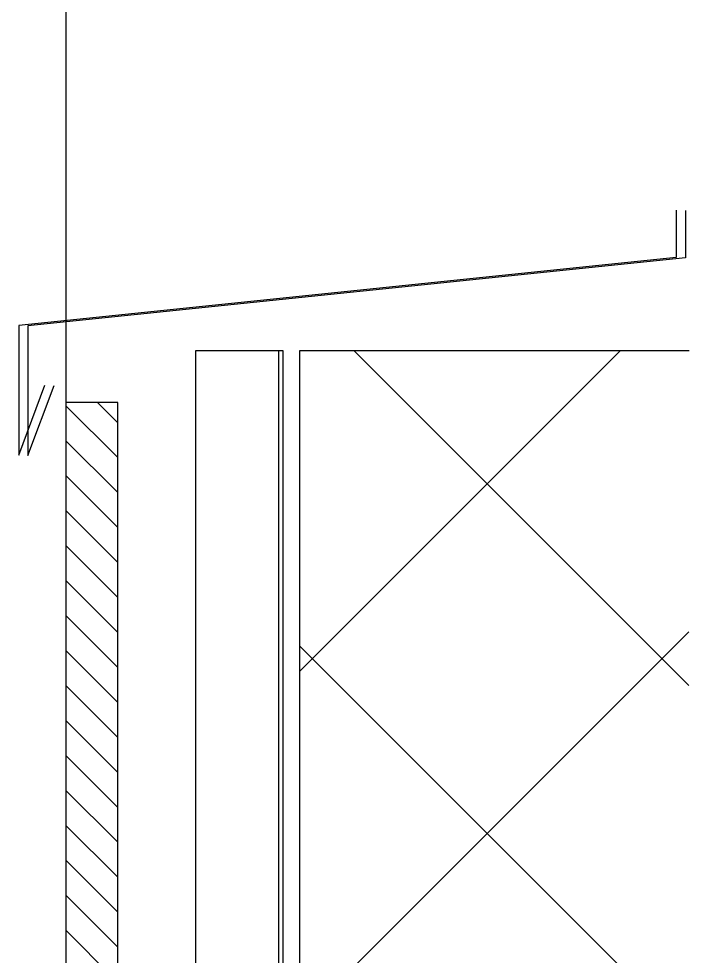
# Model space of a CAD drawing. Header units: millimetres. Extents: x 3633 to 4629, y 3430 to 3787.
# Drawn here: x 4158.581 to 4159.868, y 3490.694 to 3492.5 of the extents above; entities that cross this region are included whole.
import ezdxf

# ---------------------------------------------------------------- set-up
doc = ezdxf.new("R2010")
doc.units = ezdxf.units.MM

# ---------------------------------------------------------------- blocks, each defined once
blk = doc.blocks.new('A$C19EF2607')
at = {"color": 0}
for p, q in [((20506.79, 15724.79), (20506.79, 13955.39)), ((20741.87, 14029.47), (20741.87, 14011.19)), ((20745.42, 14029.32), (20745.42, 14011.04)), ((20741.87, 14011.19), (20488.7, 13984.97)), ((20745.42, 14011.04), (20492.24, 13984.83)), ((20488.7, 13984.97), (20488.7, 13935.05)), ((20492.24, 13984.83), (20492.24, 13934.9)), ((20588.77, 13975.2), (20556.77, 13975.2)), ((20556.77, 13975.2, 0), (20556.77, 12100.2, 0)), ((20590.57, 13975.2, 0), (20588.77, 13975.2, 0)), ((20588.77, 13975.2, 0), (20588.77, 12100.2, 0)), ((20590.57, 12100.2, 0), (20590.57, 13975.2, 0)), ((20488.7, 13935.05), (20498.8, 13962.01)), ((20492.24, 13934.9), (20502.35, 13961.87)), ((20526.8, 13955.39), (20506.79, 13955.39)), ((20506.79, 13955.39), (20506.79, 12100.2)), ((20526.8, 13934.1), (20506.79, 13954.11)), ((20526.8, 13947.57), (20518.98, 13955.39)), ((20526.8, 12100.2), (20526.8, 13955.39)), ((20526.8, 13920.63), (20506.79, 13940.64)), ((20526.8, 13907.16), (20506.79, 13927.17)), ((20526.8, 13893.69), (20506.79, 13913.7)), ((20526.8, 13880.22), (20506.79, 13900.23)), ((20526.8, 13866.75), (20506.79, 13886.76)), ((20526.8, 13853.28), (20506.79, 13873.29)), ((20526.8, 13839.81), (20506.79, 13859.82)), ((20526.8, 13826.34), (20506.79, 13846.35)), ((20526.8, 13812.87), (20506.79, 13832.88)), ((20526.8, 13799.4), (20506.79, 13819.41)), ((20526.8, 13785.93), (20506.79, 13805.94)), ((20526.8, 13772.46), (20506.79, 13792.47)), ((20526.8, 13758.99), (20506.79, 13779)), ((20526.8, 13745.52), (20506.79, 13765.53)), ((20526.8, 13732.05), (20506.79, 13752.06))]:
    blk.add_line(p, q, dxfattribs=at)
at = {"color": 0, "ltscale": 2, "transparency": 33554687}
for p, q in [((20746.79, 13975.2), (20596.79, 13975.2)), ((20596.79, 13975.2), (20596.79, 12095.2)), ((20596.79, 13851.74), (20720.25, 13975.2)), ((20746.78, 13846.33), (20617.92, 13975.2)), ((20596.79, 13717.03), (20746.78, 13867.03)), ((20746.78, 13711.63), (20596.79, 13861.62))]:
    blk.add_line(p, q, dxfattribs=at)

msp = doc.modelspace()

# ---------------------------------------------------------------- block references
at = {"color": 0, "xscale": 0.005, "yscale": 0.005, "zscale": 0.005}
msp.add_blockref('A$C19EF2607', (4056.1377, 3421.984), dxfattribs=at)

doc.saveas('drawing.dxf')
